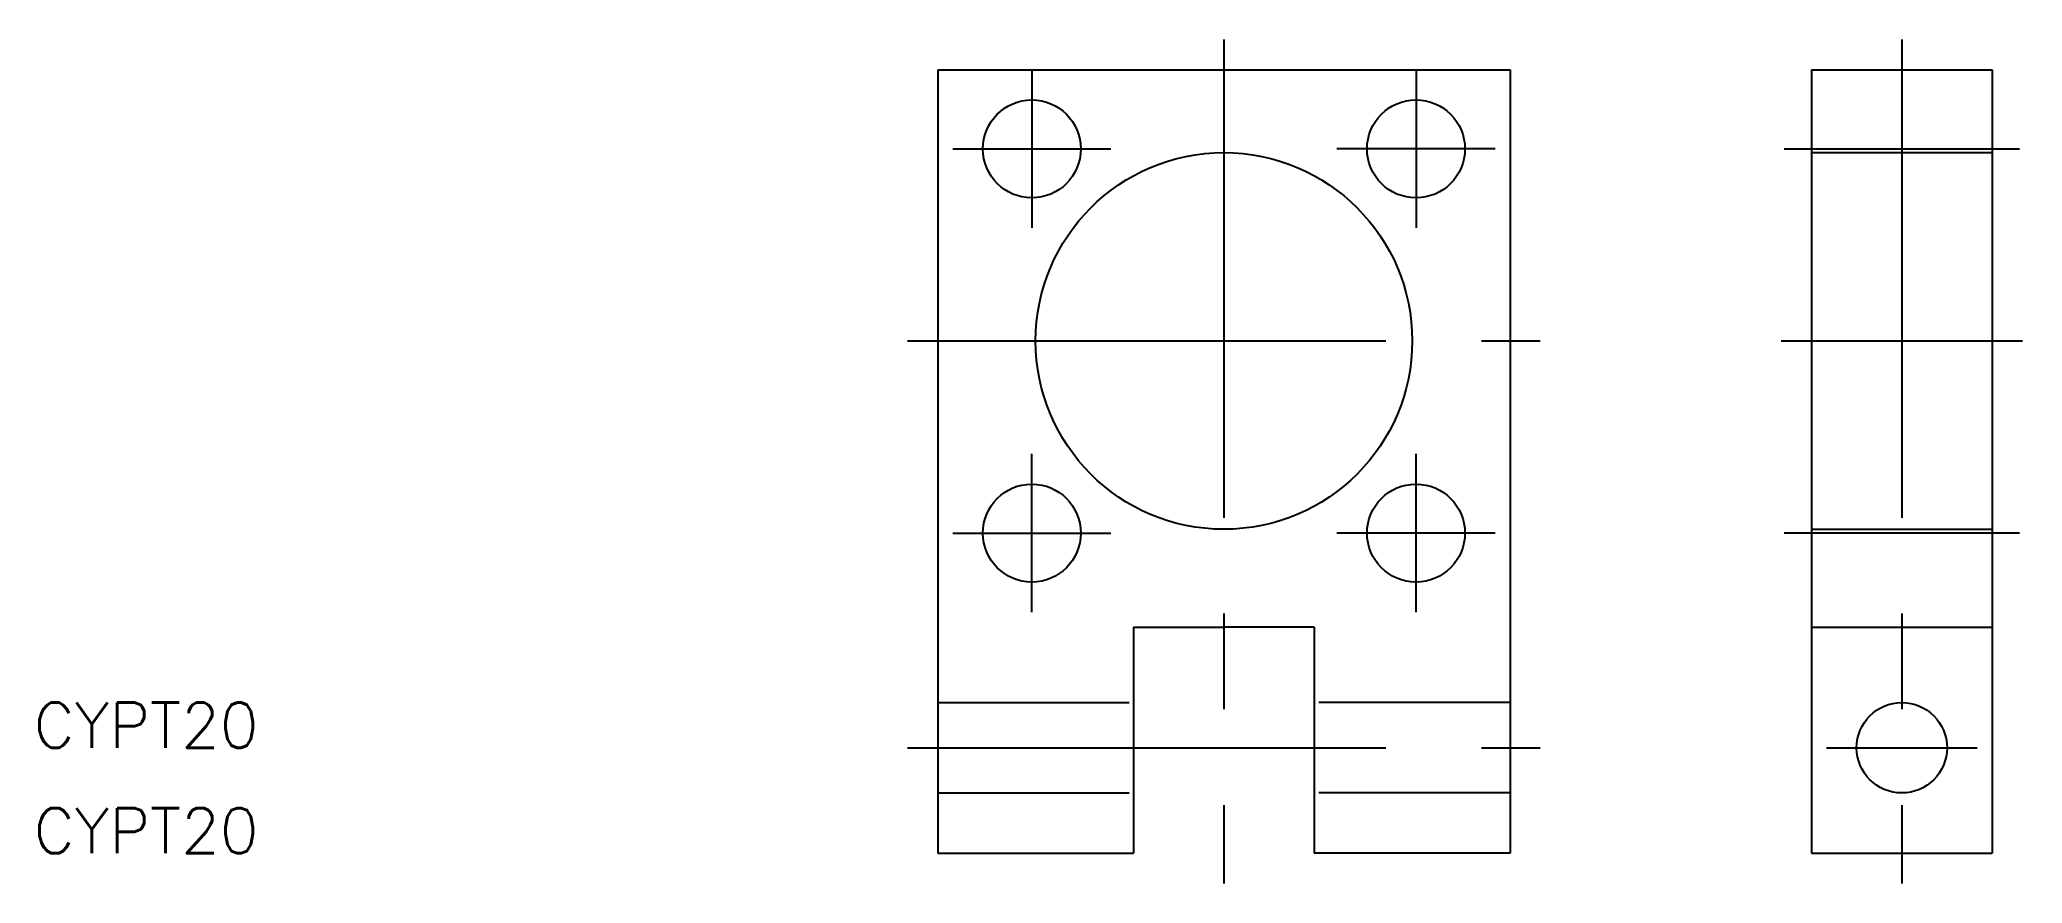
# Model space of a CAD drawing. Extents: x -79 to 53, y -36 to 20.
import ezdxf

# ---------------------------------------------------------------- set-up
doc = ezdxf.new("R2010")
doc.units = 0
doc.linetypes.add('CENTER', pattern=[50.8, 31.75, -6.35, 6.35, -6.35])
doc.linetypes.add('DASHED', pattern=[19.05, 12.7, -6.35])
doc.layers.get('0').update_dxf_attribs({"linetype": 'CONTINUOUS'})
doc.layers.add('CENTER', color=1, linetype='CENTER')
doc.styles.get("Standard").update_dxf_attribs({"font": 'txt.shx', "height": 3, "bigfont": 'bigfont.shx'})

msp = doc.modelspace()

# ---------------------------------------------------------------- linework, layer by layer
at = {"color": 7, "linetype": 'CONTINUOUS'}
for p, q in [((-19, 18), (19, 18)), ((-19, 18), (-19, -34)), ((19, 18), (19, -34)), ((39, 18), (51, 18)), ((39, 18), (39, -34)), ((51, 18), (51, -34)), ((-6, -19), (0, -19)), ((-6, -19), (-6, -34)), ((6, -19), (0, -19)), ((6, -19), (6, -34)), ((-19, -34), (-6, -34)), ((19, -34), (6, -34)), ((39, -34), (51, -34))]:
    msp.add_line(p, q, dxfattribs=at)
at = {"color": 3, "linetype": 'DASHED'}
for p, q in [((39, 12.5), (51, 12.5)), ((39, -12.5), (51, -12.5)), ((39, -19), (51, -19)), ((-19, -24), (-6, -24)), ((19, -24), (6, -24)), ((-19, -30), (-6, -30)), ((19, -30), (6, -30))]:
    msp.add_line(p, q, dxfattribs=at)
at = {"color": 7, "linetype": 'CONTINUOUS'}
for centre, radius in [((-12.75, 12.75), 3.25), ((12.75, 12.75), 3.25), ((0, 0), 12.5), ((-12.75, -12.75), 3.25), ((12.75, -12.75), 3.25), ((45, -27), 3)]:
    msp.add_circle(centre, radius, dxfattribs=at)
at = {"layer": 'CENTER', "color": 1, "linetype": 'CENTER'}
for p, q in [((0, 20), (0, -36)), ((45, 20), (45, -36)), ((-12.75, 18), (-12.75, 7.5)), ((12.75, 18), (12.75, 7.5)), ((-18, 12.75), (-7.5, 12.75)), ((18, 12.75), (7.5, 12.75)), ((37.18, 12.75), (52.82, 12.75)), ((-21, 0), (21, 0)), ((37, 0), (53, 0)), ((-12.75, -18), (-12.75, -7.5)), ((12.75, -18), (12.75, -7.5)), ((-18, -12.75), (-7.5, -12.75)), ((18, -12.75), (7.5, -12.75)), ((52.82, -12.75), (37.18, -12.75)), ((-21, -27), (21, -27)), ((40, -27), (50, -27))]:
    msp.add_line(p, q, dxfattribs=at)

# ---------------------------------------------------------------- texts
at = {"color": 7, "linetype": 'CONTINUOUS'}
for p in [(-79, -27), (-79, -34)]:
    msp.add_text('CYPT20', height=3, dxfattribs=at).set_placement(p)

doc.saveas('drawing.dxf')
